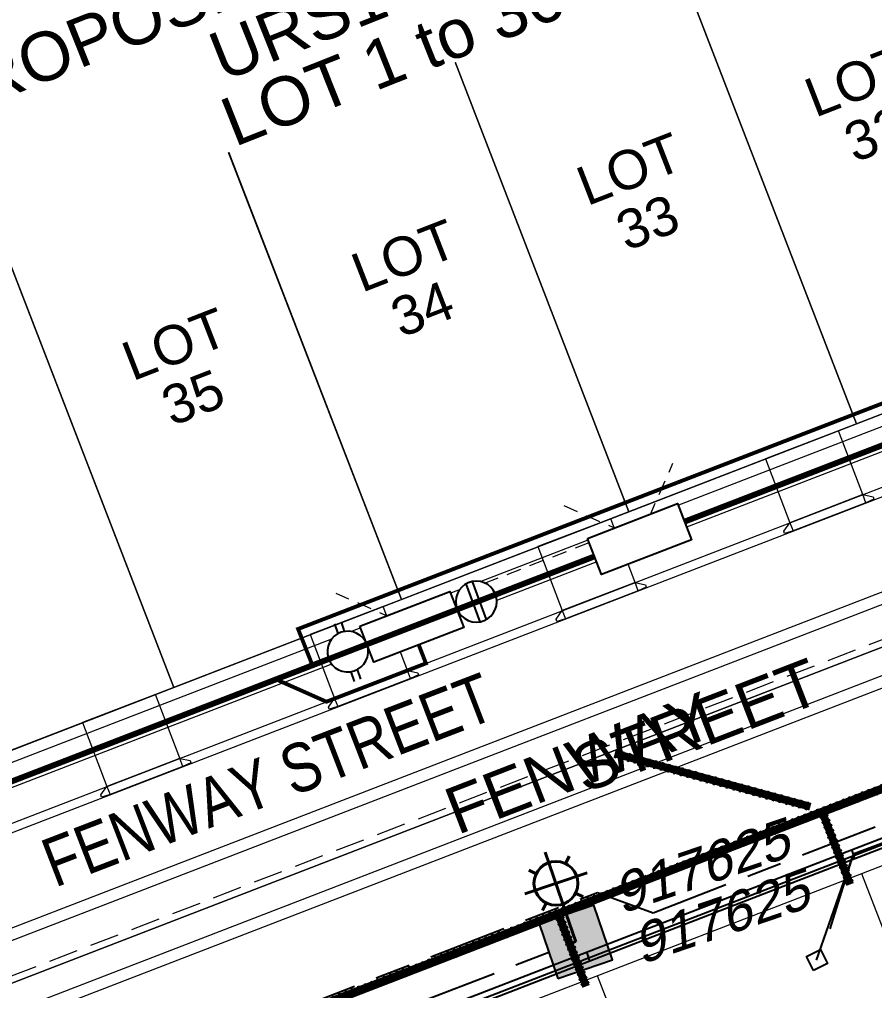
# Model space of a CAD drawing. Header units: metres. Extents: x 310412 to 311596, y 6269899 to 6270937.
# Drawn here: x 310837.28 to 310881.09, y 6270374.38 to 6270424.15 of the extents above; entities that cross this region are included whole.
import ezdxf
from ezdxf.enums import TextEntityAlignment as Align

# ---------------------------------------------------------------- set-up
doc = ezdxf.new("R2010")
doc.units = ezdxf.units.M
for name, pattern in [('A', [0]), ('Cable Exist UG', [8.2, 4, -1.2, 1.8, -1.2]), ('CENTERX2', [4, 2.5, -0.5, 0.5, -0.5]), ('Dash', [5, 3, -2]), ('DASHED', [0.75, 0.5, -0.25]), ('DOT', [0.25, 0, -0.25])]:
    doc.linetypes.add(name, pattern=pattern)
doc.layers.get('0').update_dxf_attribs({"color": 6})
for name, color, linetype in [('_User 1200x900', 7, 'Continuous'), ('_User D-LOTNO', 2, 'Continuous'), ('_User D-PIPE', 154, 'Dash'), ('_User D-PIT', 2, 'Continuous'), ('_User D-TEXT-050', 3, 'Continuous'), ('Duct_SP_EXT', 7, 'Continuous'), ('Equip_HV_NEW', 2, 'Continuous'), ('Equip_LV_NEW', 2, 'Continuous'), ('Equip_SP_SL_EXT', 7, 'Continuous'), ('Mains_LV_EXT', 7, 'Continuous'), ('Mains_LV_NEW_T84', 2, 'Continuous'), ('Notes', 7, 'Continuous'), ('Notes_LV_MISC', 7, 'Continuous'), ('Notes_SP_MISC', 7, 'Continuous'), ('Services_SP_EXT', 7, 'Continuous'), ('Services_SP_NEW_UG', 2, 'Continuous'), ('Span_SP_MISC', 7, 'Continuous'), ('SupportsUG_SP_LV_NEW', 2, 'Continuous'), ('SupportsUG_SP_LV_SL_EXT', 7, 'Continuous'), ('Trench_SP_EXT', 7, 'Continuous')]:
    doc.layers.add(name, color=color, linetype=linetype)
for name, color, linetype, lineweight, true_color in [('_User D-FOOTPATH', 7, 'Continuous', 0, 0x969696), ('_User D-LIP', 7, 'Continuous', 0, 0x969696), ('_User D-NKL', 7, 'Continuous', 0, 0x969696), ('_User Driveway', 7, 'Dash', 0, 0x969696), ('_User E-KERB', 7, 'Continuous', 0, 0x969696), ('_User E-LIP', 7, 'Continuous', 0, 0x969696), ('_User E-LOT', 7, 'Continuous', 0, 0x969696), ('_User E-PIPE', 7, 'DOT', 0, 0x969696), ('_User E-PIPE-EDGE', 7, 'DOT', 0, 0x969696), ('_User Proposed Development Boundary', 7, 'DASHED', 0, 0x969696), ('_User Stormwater', 7, 'Continuous', 0, 0x969696)]:
    doc.layers.add(name, color=color, linetype=linetype, lineweight=lineweight, true_color=true_color)
for name, color, linetype, lineweight in [('_User D-LOT-INT', 2, 'Continuous', 13), ('Cadastre Developer_SP_NEW', 2, 'Continuous', 5), ('Cadastre Land Parcels_SP_EXT', 9, 'Continuous', 5), ('Trench_SP_NEW', 7, 'Continuous', 70)]:
    doc.layers.add(name, color=color, linetype=linetype, lineweight=lineweight)
for name, color, linetype, plot in [('_User Measure 240 CL', 170, 'Continuous', False), ('_User Measure 240 RL', 174, 'Continuous', False), ('_User Measure LV VDs', 180, 'Continuous', False)]:
    doc.layers.add(name, color=color, linetype=linetype, plot=plot)
doc.styles.add('ARIAL', font='arial.ttf', dxfattribs={"height": 2})
doc.styles.add('ARIAL NARROW', font='ARIALN.TTF')
doc.styles.add('COLUMN_LABEL', font='arial.ttf')
doc.styles.add('iecARIAL', font='arial.ttf', dxfattribs={"height": 2})
doc.styles.add('iecISOCP', font='isocp.shx')
doc.styles.add('IESYMBOL1', font='isocp.shx')
doc.styles.add('POLE_LABEL', font='arial.ttf')
doc.styles.get("Standard").update_dxf_attribs({"font": 'arial.ttf'})
doc.styles.add('SWG_LABEL', font='arial.ttf')
doc.styles.add('SWITCH_LABEL', font='arial.ttf', dxfattribs={"height": 2.5})
doc.linetypes.add('Cable New UG', pattern='A,7,-0.25,["x",Standard,S=2,R=0,X=0.2,Y=-0.8],-2.1', length=9.35)
doc.linetypes.add('IE Trench HV', pattern='A,7,-0.2,["/",Standard,S=3,R=0,X=0,Y=-1.4],-2.5', length=9.7)

# ---------------------------------------------------------------- blocks, each defined once
blk = doc.blocks.new('COLUMN_EXT')
blk.add_hatch(color=256).paths.add_polyline_path([(-1.485, 1.485), (-1.485, -1.485), (1.485, -1.485), (1.485, 1.485)])
blk.add_lwpolyline([(-1.485, -1.485), (1.485, -1.485), (1.485, 1.485), (-1.485, 1.485)], close=True)
at = {"style": 'COLUMN_LABEL', "oblique": 15, "flags": 8}
blk.add_attdef('ASSET_NUM', text='', height=2, rotation=180, dxfattribs=at).set_placement((2, 2), align=Align.MIDDLE_LEFT)
at = {"flags": 9}
for tag, style, p in [('STRUCTURE_PLANT_NUMBER', 'POLE_LABEL', (1.813, 0.031)), ('STREET_CODE', 'COLUMN_LABEL', (1.813, -0.2))]:
    blk.add_attdef(tag, text='', height=0.2, dxfattribs=dict(at, style=style)).set_placement(p, align=Align.MIDDLE_LEFT)
for tag, p in [('OWNED_BY', (1.813, -0.6)), ('COLUMN_TYPE', (1.813, -0.4)), ('STATE', (1.813, -0.8)), ('USAGE', (1.813, -1)), ('LEGEND', (1.813, -1.2)), ('LOCATION', (1.813, -1.4)), ('STREETNAME', (1.813, -1.6)), ('SUBURB', (1.813, -1.8)), ('NOTES', (1.813, -2))]:
    blk.add_attdef(tag, text='', height=0.2, dxfattribs=at).set_placement(p, align=Align.MIDDLE_LEFT)
at = {"flags": 1}
blk.add_attdef('Z', (1.813, -2.351), '', height=0.2, dxfattribs=at)
blk = doc.blocks.new('SL_LANTERN_EXT')
at = {"lineweight": 40}
for p, q in [((0, 1.968), (0, 6.468)), ((-1.459, 5.676), (-1.061, 5.278)), ((1.458, 5.676), (1.06, 5.278)), ((-2.25, 4.218), (2.25, 4.218)), ((-1.459, 2.759), (-1.061, 3.157)), ((0, 0), (0, 2.721)), ((1.458, 2.759), (1.06, 3.157))]:
    blk.add_line(p, q, dxfattribs=at)
blk.add_circle((0, 4.218), 1.5, dxfattribs=at)
at = {"style": 'iecARIAL', "flags": 9}
blk.add_attdef('ASSET_NUM', (1.5, 1.5), '', height=2.5, dxfattribs=at)
for tag, p, height, flags in [('CONSTRUCTED_VOLTAGE', (0.981, -0.653), 0.2, 9), ('CONTROL_TYPE', (0.981, -0.853), 0.2, 9), ('LANTERN_PURPOSE', (0.981, -1.053), 0.2, 9), ('LANTERN_TYPE', (0.981, -1.253), 0.2, 9), ('NO_PHASES', (0.981, -1.453), 0.2, 9), ('LNUMBER', (2.181, -3.253), 2.5, 8), ('OPERATING_VOLTAGE', (0.981, -1.653), 0.2, 9), ('ORIENTATION', (0.981, -1.853), 0.2, 9), ('OWNED_BY', (0.981, -2.053), 0.2, 9), ('STATE', (0.981, -2.253), 0.2, 9), ('CEXIST', (0.981, -2.653), 0.2, 9), ('CNEW', (0.981, -2.853), 0.2, 9), ('USAGE', (0.981, -2.453), 0.2, 9), ('CNUMBER', (0.981, -3.053), 0.2, 9), ('CREMOVE', (0.981, -3.253), 0.2, 9), ('CREPLACE', (0.981, -3.453), 0.2, 9), ('LKINGHEIGHT', (0.981, -3.653), 0.2, 9), ('LBRACKET', (0.981, -3.853), 0.2, 9), ('LBRACKETVOCAB', (0.981, -4.053), 0.2, 9), ('LCATEGORY', (0.981, -4.253), 0.2, 9), ('LCHARGE1', (0.981, -4.453), 0.2, 9), ('LCHARGE1PERCENT', (0.981, -4.653), 0.2, 9), ('LCHARGE2', (0.981, -4.853), 0.2, 9), ('LCHARGE2PERCENT', (0.981, -5.053), 0.2, 9), ('LCHARGE3', (0.981, -5.253), 0.2, 9), ('LCHARGE3PERCENT', (0.981, -5.453), 0.2, 9), ('LEXIST', (0.981, -5.653), 0.2, 9), ('LLAMP', (0.981, -5.853), 0.2, 9), ('LLAMPVOCAB', (0.981, -6.053), 0.2, 9), ('LMAST', (0.981, -6.253), 0.2, 9), ('LMASTVOCAB', (0.981, -6.453), 0.2, 9), ('LNEW', (0.981, -6.653), 0.2, 9), ('LANTNUMBER', (0.981, -6.853), 0.2, 9), ('LOUTREACH', (0.981, -7.253), 0.2, 9), ('LOUTREACHVOCAB', (0.981, -7.453), 0.2, 9), ('LRATECODE', (0.981, -7.653), 0.2, 9), ('LREMOVE', (0.981, -7.853), 0.2, 9), ('LREPLACE', (0.981, -8.053), 0.2, 9), ('LTYPE', (0.981, -8.253), 0.2, 9), ('LTYPEVOCAB', (0.981, -8.453), 0.2, 9), ('LEGEND', (0.981, -8.653), 0.2, 9), ('STREETNAME', (0.981, -9.253), 0.2, 9), ('SUBURB', (0.981, -9.453), 0.2, 1), ('LOCATION', (0.981, -8.853), 0.2, 9), ('NOTES', (0.981, -9.053), 0.2, 9)]:
    blk.add_attdef(tag, p, '', height=height, dxfattribs=dict(flags=flags))
blk = doc.blocks.new('CCP_EXT')
at = {"flags": 9}
for tag, p in [('OWNED_BY', (0, -1)), ('USAGE', (0, -1.2)), ('LEGEND', (0, -1.4)), ('STATE', (0, -1.8)), ('LIFE_SUPPORT', (0, -1.6)), ('NOTES', (0, -2))]:
    blk.add_attdef(tag, text='', height=0.2, dxfattribs=at).set_placement(p, align=Align.MIDDLE_LEFT)
blk.add_wipeout([(0, 0.566), (0.566, 0), (0, -0.566), (-0.566, 0)])
blk.add_lwpolyline([(-0.566, 0), (0, 0.566), (0.566, 0), (0, -0.566), (-0.566, 0)])
at = {"flags": 1}
blk.add_attdef('Z', (0, 0), '', height=0.2, dxfattribs=at)
at = {"flags": 9}
for tag, p in [('CCP_TYPE', (0, 0)), ('OPERATING_VOLTAGE', (0, -0.6)), ('CONSTRUCTED_VOLTAGE', (0, -0.2)), ('NO_PHASES', (0, -0.4)), ('ORIENTATION', (0, -0.8))]:
    blk.add_attdef(tag, text='', height=0.2, dxfattribs=at).set_placement(p, align=Align.MIDDLE_LEFT)
blk = doc.blocks.new('PILLAR_NEW')
at = {"flags": 9}
for tag, height, p in [('ASSET_NUM', 2.5, (2, 4)), ('STREET_CODE', 0.2, (1.5, 2)), ('OWNED_BY', 0.2, (1.5, 1.8)), ('OPERATED_BY', 0.2, (1.5, 1.6)), ('MAINTAINED_BY', 0.2, (1.5, 1.4))]:
    blk.add_attdef(tag, text='', height=height, dxfattribs=at).set_placement(p, align=Align.MIDDLE_LEFT)
blk.add_wipeout([(-2.475, 0.99), (2.475, 0.99), (2.475, -0.99), (-2.475, -0.99)])
at = {"lineweight": -3}
blk.add_lwpolyline([(-2.475, 0.99), (2.475, 0.99), (2.475, -0.99), (-2.475, -0.99)], close=True, dxfattribs=at)
for tag, flags, p in [('STATE', 9, (1.5, 1.2)), ('SUPPORT_TYPE', 9, (1.5, 1)), ('USAGE', 9, (1.5, 0.8)), ('LEGEND', 9, (1.5, 0.6)), ('PARENT', 9, (1.5, 0.4)), ('SUBURB', 9, (1.5, 0.2)), ('STREETNAME', 9, (1.5, 0)), ('LOCATION', 9, (1.5, -0.2)), ('NOTES', 9, (1.5, -0.4)), ('Z', 1, (1.5, -0.6))]:
    blk.add_attdef(tag, text='', height=0.2, dxfattribs=dict(flags=flags)).set_placement(p, align=Align.MIDDLE_LEFT)
blk = doc.blocks.new('600 x 900 G.S.I.P')
at = {"flags": 128}
blk.add_lwpolyline([(0.45, 0.6), (-0.45, 0.6), (-0.45, -0.6), (0.45, -0.6)], close=True, dxfattribs=at)
for points in [[(-0.35, 0.5), (-0.35, -0.5), (0.35, -0.5), (0.35, 0.5)], [(-0.307, 0.49), (-0.307, -0.49), (0.308, -0.49), (0.308, 0.49)]]:
    blk.add_lwpolyline(points, close=True)
at = {"layer": '_User 1200x900', "color": 251}
for p, q in [((-0.307, 0.45), (0.308, 0.45)), ((-0.307, 0.4), (0.308, 0.4)), ((-0.307, 0.35), (0.308, 0.35)), ((-0.307, 0.3), (0.308, 0.3)), ((-0.307, 0.25), (0.308, 0.25)), ((-0.307, 0.2), (0.308, 0.2)), ((-0.307, 0.15), (0.308, 0.15)), ((-0.307, 0.1), (0.308, 0.1)), ((-0.307, 0.05), (0.308, 0.05)), ((-0.307, 0), (0.308, 0)), ((-0.2, -0.49), (-0.2, 0.49)), ((0, -0.49), (0, 0.49)), ((0.2, -0.49), (0.2, 0.49)), ((-0.307, -0.05), (0.308, -0.05)), ((-0.307, -0.1), (0.308, -0.1)), ((-0.307, -0.15), (0.308, -0.15)), ((-0.307, -0.2), (0.308, -0.2)), ((-0.307, -0.25), (0.308, -0.25)), ((-0.307, -0.3), (0.308, -0.3)), ((-0.307, -0.35), (0.308, -0.35)), ((-0.307, -0.4), (0.308, -0.4)), ((-0.307, -0.45), (0.308, -0.45))]:
    blk.add_line(p, q, dxfattribs=at)
blk = doc.blocks.new('A$C76594AEE')
at = {"layer": '_User D-PIPE', "const_width": 0.45, "flags": 128}
for points in [[(310846.344, 6270421.19), (310856.89, 6270425.247)], [(310834.677, 6270416.702), (310845.224, 6270420.759)]]:
    blk.add_lwpolyline(points, dxfattribs=at)
at = {"layer": '_User E-PIPE', "const_width": 0.4, "flags": 128}
for points in [[(310818.765, 6270360.53), (310939.035, 6270406.963)], [(310867.776, 6270386.531), (310877.799, 6270383.802)]]:
    blk.add_lwpolyline(points, dxfattribs=at)
at = {"layer": '_User E-PIPE', "ltscale": 0.7, "const_width": 0.4, "flags": 128}
for points in [[(310878.473, 6270383.361), (310879.835, 6270379.819)], [(310864.947, 6270378.136), (310866.309, 6270374.594)]]:
    blk.add_lwpolyline(points, dxfattribs=at)
at = {"layer": '_User E-PIPE-EDGE', "flags": 128}
for points in [[(310818.693, 6270360.717), (310938.963, 6270407.149)], [(310818.837, 6270360.344), (310939.107, 6270406.776)], [(310867.723, 6270386.338), (310877.747, 6270383.609)], [(310867.828, 6270386.724), (310877.852, 6270383.995)]]:
    blk.add_lwpolyline(points, dxfattribs=at)
at = {"layer": '_User E-PIPE-EDGE', "ltscale": 0.7, "flags": 128}
for points in [[(310878.286, 6270383.289), (310879.648, 6270379.747)], [(310878.66, 6270383.432), (310880.022, 6270379.89)], [(310864.76, 6270378.064), (310866.122, 6270374.522)], [(310865.134, 6270378.208), (310866.496, 6270374.666)]]:
    blk.add_lwpolyline(points, dxfattribs=at)
at = {"layer": '_User D-PIT', "rotation": 111.1433333252743}
blk.add_blockref('600 x 900 G.S.I.P', (310845.784, 6270420.975), dxfattribs=at)
blk = doc.blocks.new('*U44')
for tag, flags, p in [('OPERATED_BY', 9, (1.5, -2)), ('MAINTAINED_BY', 9, (1.5, -2.2)), ('TYPE', 9, (1.5, -2.6)), ('Z', 1, (1.5, -2.8)), ('NUMBER_OF_PHASES', 9, (1.5, -2.4))]:
    blk.add_attdef(tag, text='', height=0.2, dxfattribs=dict(flags=flags)).set_placement(p, align=Align.MIDDLE_LEFT)
blk.add_wipeout([(-1.063, 1.05), (-1.186, 0.908), (-1.291, 0.752), (-1.375, 0.585), (-1.437, 0.408), (-1.477, 0.224), (-1.494, 0.037), (-1.486, -0.15), (-1.456, -0.335), (-1.402, -0.515), (-1.327, -0.687), (-1.23, -0.848), (-1.114, -0.995), (-0.981, -1.127), (-0.832, -1.241), (-0.67, -1.335), (-0.497, -1.409), (-0.317, -1.46), (-0.131, -1.488), (0.057, -1.493), (0.243, -1.474), (0.426, -1.432), (0.602, -1.367), (0.769, -1.281), (0.923, -1.175), (1.063, -1.05), (1.186, -0.908), (1.291, -0.752), (1.375, -0.585), (1.437, -0.408), (1.477, -0.224), (1.494, -0.037), (1.486, 0.15), (1.456, 0.335), (1.402, 0.515), (1.327, 0.687), (1.23, 0.848), (1.114, 0.995), (0.981, 1.127), (0.832, 1.241), (0.67, 1.335), (0.497, 1.409), (0.317, 1.46), (0.131, 1.488), (-0.057, 1.493), (-0.243, 1.474), (-0.426, 1.432), (-0.602, 1.367), (-0.769, 1.281), (-0.923, 1.175)])
for p, q in [((-0.24, -1.481), (-0.26, 1.477)), ((0.26, -1.477), (0.24, 1.481))]:
    blk.add_line(p, q)
blk.add_circle((0, 0), 1.5)
at = {"flags": 9}
for tag, p in [('ACTUAL_STATUS', (1.5, 0)), ('OPERATING_VOLTAGE', (1.5, -0.6)), ('ORIENTATION', (1.5, -0.8)), ('CONSTRUCTED_VOLTAGE', (1.5, -0.2)), ('NO_PHASES', (1.5, -0.4)), ('STATE', (1.5, -1)), ('SWITCH_TYPE', (1.5, -1.2)), ('USAGE', (1.5, -1.4)), ('OWNED_BY', (1.5, -1.8)), ('NOTES', (1.5, -1.6))]:
    blk.add_attdef(tag, text='', height=0.2, dxfattribs=at).set_placement(p, align=Align.MIDDLE_LEFT)
blk = doc.blocks.new('SWG_SIE_TRF_NOES_NEW')
for p, q in [((7.008, 0.801), (2.793, 1.949)), ((14.679, 0), (20.536, -0.004))]:
    blk.add_line(p, q)
at = {"linetype": 'DASHED'}
blk.add_lwpolyline([(4.901, 1.375), (4.901, 4.638), (12.609, 4.638)], dxfattribs=at)
for points in [[(2.998, -0.79, 1), (3.002, 0.81, 1)], [(6.998, -0.798, 1), (7.002, 0.801, 1)]]:
    blk.add_lwpolyline(points, format="xyb", close=True)
for points in [[(19.536, -0.753), (20.536, -0.004), (19.536, 0.747)], [(2.2, 0.011), (1.2, 0.011)], [(7.8, 0), (9.453, 0)]]:
    blk.add_lwpolyline(points)
at = {"flags": 1}
blk.add_attdef('Z', (0, 0), '', height=0.2, dxfattribs=at)
at = {"style": 'SWITCH_LABEL', "flags": 9}
blk.add_attdef('STREET_CODE', text='', height=0.2, dxfattribs=at).set_placement((0, -0.2), align=Align.MIDDLE_LEFT)
at = {"flags": 9}
for tag, p in [('ORIENTATION', (0, -0.4)), ('SUBURB', (0, -1)), ('USAGE', (0, -0.8)), ('PARENT', (0, -0.6)), ('STREETNAME', (0, -1.2)), ('LOCATION', (0, -1.4)), ('NOTES', (0, -1.6))]:
    blk.add_attdef(tag, text='', height=0.2, dxfattribs=at).set_placement(p, align=Align.MIDDLE_LEFT)
blk = doc.blocks.new('SWG_FUSE_NEW')
for points in [[(1.151, 0.718), (4.044, -0.706)], [(1.16, -0.715), (4.044, 0.727)]]:
    blk.add_lwpolyline(points)
for centre in [(0.8, -0.001), (4.4, 0.01)]:
    blk.add_circle(centre, 0.8)
blk = doc.blocks.new('SWG_SIE_TRF_NEW')
at = {"linetype": 'CENTERX2'}
blk.add_blockref('SWG_SIE_TRF_NOES_NEW', (0, 0), dxfattribs=at)
at = {"linetype": 'CENTERX2', "rotation": 180}
blk.add_blockref('SWG_FUSE_NEW', (14.679, 0), dxfattribs=at)
at = {"style": 'IESYMBOL1'}
blk.add_text('TRF', height=2.5, rotation=89.9826, dxfattribs=at).set_placement((22.515, -0.055), align=Align.MIDDLE_CENTER)
blk = doc.blocks.new('FAULT_INDIC_SE')
blk.add_circle((0, 0), 2.4)
at = {"insert": (-1.152, 1.002), "char_height": 2, "width": 2.70423, "attachment_point": 1, "style": 'iecISOCP'}
blk.add_mtext('FR', dxfattribs=at)
blk = doc.blocks.new('SWG_SIE_SU_NEW')
blk.add_line((5.808, 0.79), (1.594, 1.938))
at = {"linetype": 'A', "lineweight": 0}
for p, q in [((8.18, -0.584), (8.181, 0.562)), ((8.381, 0.659), (8.379, -0.682)), ((8.579, -0.712), (8.581, 0.688)), ((8.781, 0.659), (8.779, -0.683)), ((8.98, -0.588), (8.981, 0.564)), ((7.981, 0.347), (7.98, -0.368)), ((9.181, 0.351), (9.18, -0.376))]:
    blk.add_line(p, q, dxfattribs=at)
at = {"linetype": 'DASHED'}
blk.add_lwpolyline([(3.701, 1.364), (3.701, 4.733), (7.222, 4.733)], dxfattribs=at)
for points in [[(1.798, -0.802, 1), (1.802, 0.798, 1)], [(5.798, -0.81, 1), (5.802, 0.79, 1)]]:
    blk.add_lwpolyline(points, format="xyb", close=True)
for points in [[(1, 0), (0, 0)], [(6.6, -0.012), (10.1, -0.012)]]:
    blk.add_lwpolyline(points)
at = {"linetype": 'A', "lineweight": 0}
blk.add_circle((8.582, -0.012), 0.7, dxfattribs=at)
at = {"style": 'SWG_LABEL', "flags": 8}
blk.add_attdef('ASSET_NUM', text='', height=2.5, rotation=179.9544, dxfattribs=at).set_placement((-2.4, 0.012), align=Align.MIDDLE_LEFT)
at = {"flags": 1}
blk.add_attdef('Z', (0, 0), '', height=0.2, dxfattribs=at)
at = {"style": 'SWITCH_LABEL', "flags": 9}
blk.add_attdef('STREET_CODE', text='', height=0.2, dxfattribs=at).set_placement((0, 0), align=Align.MIDDLE_LEFT)
at = {"flags": 9}
for tag, p in [('ORIENTATION', (0, -0.2)), ('USAGE', (0, -0.6)), ('PARENT', (0, -0.4)), ('SUBURB', (0, -0.8)), ('STREETNAME', (0, -1)), ('LOCATION', (0, -1.2)), ('NOTES', (0, -1.4))]:
    blk.add_attdef(tag, text='', height=0.2, dxfattribs=at).set_placement(p, align=Align.MIDDLE_LEFT)
blk = doc.blocks.new('SWG_SIE_TRS_ES_1_NEW')
for p, q in [((-6.103, 4.327), (-1.804, 5.547)), ((-6.103, 0.747), (-1.804, 1.966)), ((5.301, -2.29), (7.701, -2.285)), ((5.603, -2.89), (7.403, -2.886)), ((5.904, -3.489), (7.104, -3.486)), ((6.205, -4.088), (6.805, -4.087))]:
    blk.add_line(p, q)
for points in [[(-5.789, 2.759, -1), (-5.793, 4.359, -1)], [(-1.789, 2.767, -1), (-1.793, 4.367, -1)], [(-5.789, -0.821, -1), (-5.793, 0.779, -1)], [(-1.789, -0.813, -1), (-1.793, 0.787, -1)]]:
    blk.add_lwpolyline(points, format="xyb", close=True)
for points in [[(-6.591, 3.558), (-7.891, 3.558)], [(6.501, 3.569), (-0.991, 3.569)], [(6.501, 3.569), (6.501, -2.288)], [(-6.591, -0.023), (-7.891, -0.023)], [(6.501, -0.012), (-0.991, -0.012)]]:
    blk.add_lwpolyline(points)
at = {"flags": 1}
blk.add_attdef('Z', (0, 0), '', height=0.2, dxfattribs=at)
at = {"style": 'SWITCH_LABEL', "flags": 9}
blk.add_attdef('STREET_CODE', text='', height=0.2, dxfattribs=at).set_placement((0, -0.2), align=Align.MIDDLE_LEFT)
at = {"flags": 9}
for tag, p in [('ORIENTATION', (0, -0.4)), ('SUBURB', (0, -1)), ('USAGE', (0, -0.8)), ('PARENT', (0, -0.6)), ('STREETNAME', (0, -1.2)), ('LOCATION', (0, -1.4)), ('OPERATED_BY', (0.005, -2.026)), ('NOTES', (0, -1.6)), ('OWNED_BY', (0.012, -1.804)), ('MAINTAINED_BY', (0.004, -2.233))]:
    blk.add_attdef(tag, text='', height=0.2, dxfattribs=at).set_placement(p, align=Align.MIDDLE_LEFT)
at = {"style": 'SWG_LABEL', "flags": 8}
blk.add_attdef('ASSET_NUM', text='', height=2.5, dxfattribs=at).set_placement((-1.812, -2.264), align=Align.MIDDLE_CENTER)
blk = doc.blocks.new('SWG_SIE_ES_NEW')
for p, q in [((-5.793, 0.779), (-1.793, 1.926)), ((0.012, -1.212), (2.412, -1.207)), ((0.313, -1.811), (2.113, -1.807)), ((0.614, -2.41), (1.814, -2.408)), ((0.915, -3.01), (1.515, -3.008))]:
    blk.add_line(p, q)
for points in [[(-5.789, -0.821, -1), (-5.793, 0.779, -1)], [(-1.789, -0.813, -1), (-1.793, 0.787, -1)]]:
    blk.add_lwpolyline(points, format="xyb", close=True)
for points in [[(-6.591, -0.023), (-7.891, -0.023)], [(-0.991, -0.012), (1.212, -0.012), (1.212, -1.209)]]:
    blk.add_lwpolyline(points)
at = {"flags": 1}
blk.add_attdef('Z', (0, 0), '', height=0.2, dxfattribs=at)
at = {"style": 'SWITCH_LABEL', "flags": 9}
blk.add_attdef('STREET_CODE', text='', height=0.2, dxfattribs=at).set_placement((0, -0.2), align=Align.MIDDLE_LEFT)
at = {"flags": 9}
for tag, p in [('ORIENTATION', (0, -0.4)), ('SUBURB', (0, -1)), ('USAGE', (0, -0.8)), ('PARENT', (0, -0.6)), ('STREETNAME', (0, -1.2)), ('LOCATION', (0, -1.4)), ('NOTES', (0, -1.6))]:
    blk.add_attdef(tag, text='', height=0.2, dxfattribs=at).set_placement(p, align=Align.MIDDLE_LEFT)
at = {"style": 'ARIAL', "flags": 8}
blk.add_attdef('ASSET_NUM', text='', height=2, dxfattribs=at).set_placement((14.296, -5.086), align=Align.MIDDLE_RIGHT)
blk = doc.blocks.new('*U33')
for p, q in [((-1.6, 0), (-1.6, 54.053)), ((-1.6, 54.053), (-0.8, 54.053)), ((0, 54.053), (-0.8, 54.053)), ((0, 0), (0, 54.053)), ((-1.6, 0), (-0.8, 0)), ((0, 0), (-0.8, 0))]:
    blk.add_line(p, q)
at = {"style": 'ARIAL'}
blk.add_attdef('SWG_TYPE', text='', height=1.8, rotation=90, dxfattribs=at).set_placement((-0.8, 54.798), align=Align.MIDDLE_LEFT)
blk.add_attdef('SUB_TYPE', text='', height=1.8, rotation=90, dxfattribs=at).set_placement((-0.8, -0.757), align=Align.MIDDLE_RIGHT)
blk = doc.blocks.new('A$C3078687B')
at = {"layer": 'Equip_HV_NEW', "linetype": 'CENTERX2', "rotation": 201.119498645565}
blk.add_blockref('*U33', (-7.698, 26.572), dxfattribs=at).add_auto_attribs({'SUB_TYPE': 'PS', 'SWG_TYPE': '8DJH'})
at = {"layer": 'Equip_HV_NEW', "linetype": 'CENTERX2'}
ref = blk.add_blockref('SWG_SIE_SU_NEW', (-4.56, 18.449), dxfattribs=dict(at, rotation=201.119498645565))
ref.add_attrib('ASSET_NUM', 'E5471', dxfattribs={"layer": '0', "height": 2.5, "rotation": 201.1195, "style": 'SWG_LABEL'}).set_placement((7.202, 23.256), align=Align.MIDDLE_LEFT)
at = {"layer": 'Equip_HV_NEW', "linetype": 'CENTERX2', "rotation": 291.1194986455651}
blk.add_blockref('FAULT_INDIC_SE', (-11.3, 19.803), dxfattribs=at)
at = {"layer": 'Equip_HV_NEW', "linetype": 'CENTERX2'}
ref = blk.add_blockref('SWG_SIE_ES_NEW', (-9.452, 7.362), dxfattribs=dict(at, rotation=291.1194986455651))
ref.add_attrib('ASSET_NUM', 'E5474', dxfattribs={"layer": '0', "height": 2, "rotation": 111.0011, "style": 'ARIAL'}).set_placement((-16.349, 11.801), align=Align.MIDDLE_RIGHT)
ref = blk.add_blockref('SWG_SIE_TRF_NEW', (3.156, 1.804), dxfattribs=dict(at, rotation=201.119498645565))
ref.add_attrib('ASSET_NUM', 'E5472', dxfattribs={"layer": '0', "height": 2.5, "rotation": 201.1195, "style": 'SWG_LABEL'}).set_placement((15.251, 6.351), align=Align.MIDDLE_LEFT)
ref = blk.add_blockref('SWG_SIE_TRS_ES_1_NEW', (-6.686, -11.338), dxfattribs=dict(at, rotation=291.1194986455651))
ref.add_attrib('ASSET_NUM', 'E5475', dxfattribs={"layer": '0', "height": 2, "rotation": 111.0011, "style": 'SWG_LABEL'}).set_placement((-9.451, -10.463), align=Align.MIDDLE_CENTER)
ref = blk.add_blockref('SWG_SIE_SU_NEW', (8.085, -14.724), dxfattribs=dict(at, rotation=201.119498645565))
ref.add_attrib('ASSET_NUM', 'E5473', dxfattribs={"layer": '0', "height": 2.5, "rotation": 200.5934, "style": 'SWG_LABEL'}).set_placement((19.904, -10.172), align=Align.MIDDLE_LEFT)
ref = blk.add_blockref('SWG_SIE_ES_NEW', (3.192, -25.811), dxfattribs=dict(at, rotation=291.1194986455651))
ref.add_attrib('ASSET_NUM', 'E5476', dxfattribs={"layer": '0', "height": 2, "rotation": 111.0011, "style": 'ARIAL'}).set_placement((-3.493, -21.918), align=Align.MIDDLE_RIGHT)
blk = doc.blocks.new('*U43')
for tag, p, flags in [('Z', (0, 0), 1), ('ORIENTATION', (0, 0), 9), ('USAGE', (0, -0.2), 9), ('NOTES', (0, -0.4), 9)]:
    blk.add_attdef(tag, p, '', height=0.2, dxfattribs=dict(flags=flags))
blk.add_wipeout([(-0.61, 2.171), (-0.501, 2.323), (-0.411, 2.488), (-0.342, 2.662), (-0.296, 2.844), (-0.273, 3.03), (-0.273, 3.218), (-0.297, 3.404), (-0.344, 3.585), (-0.414, 3.76), (-0.505, 3.924), (-0.615, 4.075), (-0.744, 4.212), (-0.889, 4.331), (-1.048, 4.431), (-1.217, 4.511), (-1.396, 4.568), (-1.58, 4.603), (-1.768, 4.614), (-1.955, 4.602), (-2.139, 4.566), (-2.317, 4.508), (-2.487, 4.428), (-2.645, 4.327), (-2.789, 4.207), (-2.917, 4.07), (-3.027, 3.918), (-3.117, 3.753), (-3.186, 3.578), (-3.232, 3.396), (-3.255, 3.21), (-3.255, 3.023), (-3.231, 2.837), (-3.184, 2.655), (-3.114, 2.481), (-3.023, 2.317), (-2.913, 2.165), (-2.784, 2.029), (-2.639, 1.909), (-2.48, 1.809), (-2.31, 1.73), (-2.132, 1.672), (-1.947, 1.638), (-1.76, 1.626), (-1.573, 1.638), (-1.389, 1.674), (-1.21, 1.733), (-1.041, 1.813), (-0.883, 1.914), (-0.738, 2.034)])
for p, q in [((-1.991, 4.597), (-1.979, 5.344)), ((-1.493, 4.589), (-1.481, 5.336)), ((-2.035, 1.651), (-2.047, 0.904)), ((-1.537, 1.644), (-1.549, 0.897))]:
    blk.add_line(p, q)
blk.add_lwpolyline([(-3.258, 3.143, 1), (-0.27, 3.098, 1)], format="xyb", close=True)
blk = doc.blocks.new('A$C7FC2678C')
at = {"layer": '_User Driveway', "linetype": 'Continuous'}
for p, q in [((310879.233, 6270403.066), (310875.498, 6270401.637)), ((310880.481, 6270399.794), (310879.233, 6270403.066)), ((310875.498, 6270401.637), (310876.748, 6270398.358)), ((310880.481, 6270399.794), (310876.747, 6270398.358)), ((310876.748, 6270398.358), (310880.481, 6270399.794)), ((310867.573, 6270398.562), (310863.837, 6270397.133)), ((310868.821, 6270395.29), (310867.573, 6270398.562)), ((310863.837, 6270397.133), (310865.087, 6270393.854)), ((310868.82, 6270395.29), (310865.087, 6270393.854)), ((310865.087, 6270393.854), (310868.821, 6270395.29)), ((310855.913, 6270394.059), (310852.177, 6270392.629)), ((310857.16, 6270390.786), (310855.913, 6270394.059)), ((310852.177, 6270392.629), (310853.427, 6270389.35)), ((310857.16, 6270390.786), (310853.427, 6270389.35)), ((310853.427, 6270389.35), (310857.16, 6270390.786)), ((310844.252, 6270389.555), (310840.516, 6270388.125)), ((310845.5, 6270386.283), (310844.252, 6270389.555)), ((310840.516, 6270388.125), (310841.767, 6270384.846)), ((310845.5, 6270386.282), (310841.766, 6270384.846)), ((310841.767, 6270384.846), (310845.5, 6270386.283))]:
    blk.add_line(p, q, dxfattribs=at)
for points in [[(310880.642, 6270399.374), (310880.481, 6270399.794), (310881.008, 6270399.676), (310881.052, 6270399.564), (310880.642, 6270399.374), (310876.909, 6270397.938), (310876.478, 6270397.804), (310876.435, 6270397.916), (310876.747, 6270398.358), (310876.909, 6270397.938)], [(310868.982, 6270394.87), (310868.82, 6270395.29), (310869.348, 6270395.172), (310869.391, 6270395.06), (310868.982, 6270394.87), (310865.249, 6270393.434), (310864.818, 6270393.3), (310864.775, 6270393.412), (310865.087, 6270393.854), (310865.249, 6270393.434)], [(310857.322, 6270390.366), (310857.16, 6270390.786), (310857.688, 6270390.668), (310857.731, 6270390.556), (310857.322, 6270390.366), (310853.588, 6270388.93), (310853.158, 6270388.796), (310853.114, 6270388.908), (310853.427, 6270389.35), (310853.588, 6270388.93)], [(310845.661, 6270385.862), (310845.5, 6270386.282), (310846.027, 6270386.164), (310846.07, 6270386.052), (310845.661, 6270385.862), (310841.928, 6270384.426), (310841.497, 6270384.293), (310841.454, 6270384.405), (310841.766, 6270384.846), (310841.928, 6270384.426)]]:
    blk.add_lwpolyline(points, dxfattribs=at)
blk = doc.blocks.new('A$C64462609')
at = {"layer": '_User D-FOOTPATH'}
blk.add_lwpolyline([(310935.708, 6270424.234), (310790.227, 6270368.04), (310784.6, 6270370.532), (310765.793, 6270419.222), (310768.286, 6270424.844), (310913.841, 6270480.847), (310919.47, 6270478.351), (310938.2, 6270429.861)], close=True, dxfattribs=at)
blk.add_lwpolyline([(310938.039, 6270425.792), (310937, 6270423.446), (310790.195, 6270366.742), (310783.659, 6270369.636), (310764.494, 6270419.253), (310766.362, 6270423.465)], dxfattribs=at)
at = {"layer": '_User D-LIP'}
blk.add_lwpolyline([(310791.666, 6270365.005), (310936.738, 6270421.04, 0.414214), (310941.289, 6270431.321), (310921.91, 6270481.498, 0.413842), (310911.639, 6270486.054), (310908.419, 6270484.815), (310909.245, 6270482.668), (310770.538, 6270429.3), (310769.712, 6270431.446), (310766.492, 6270430.207, 0.414597), (310761.931, 6270419.923), (310781.385, 6270369.556, 0.414213)], format="xyb", close=True, dxfattribs=at)
blk.add_lwpolyline([(310794.134, 6270358.615, -0.414214), (310795.451, 6270361.589), (310936.791, 6270416.183, -0.414214), (310939.766, 6270414.866, -0.414214)], format="xyb", dxfattribs=at)
at = {"layer": '_User D-LOT-INT', "color": 6, "lineweight": 0}
blk.add_lwpolyline([(310935.26, 6270424.704), (310790.242, 6270368.69), (310785.07, 6270370.98), (310766.442, 6270419.206), (310768.734, 6270424.373), (310913.825, 6270480.198), (310919, 6270477.903), (310937.55, 6270429.876)], close=True, dxfattribs=at)
at = {"layer": '_User D-LOT-INT', "color": 6, "lineweight": 0, "flags": 128}
for points in [[(310858.704, 6270458.99), (310880.167, 6270403.424)], [(310847.038, 6270454.501), (310868.507, 6270398.92)], [(310835.372, 6270450.013), (310856.847, 6270394.416)], [(310823.706, 6270445.524), (310845.186, 6270389.912)], [(310904.455, 6270444.62), (310799.458, 6270404.222)]]:
    blk.add_lwpolyline(points, dxfattribs=at)
at = {"layer": '_User D-NKL'}
blk.add_lwpolyline([(310791.503, 6270365.425), (310936.576, 6270421.46, 0.414214), (310940.869, 6270431.158), (310921.49, 6270481.336, 0.413842), (310911.801, 6270485.634), (310909.001, 6270484.556), (310909.827, 6270482.41), (310770.279, 6270428.718), (310769.453, 6270430.865), (310766.653, 6270429.787, 0.414597), (310762.35, 6270420.085), (310781.805, 6270369.718, 0.414213)], format="xyb", close=True, dxfattribs=at)
blk.add_lwpolyline([(310794.693, 6270358.831, -0.414214), (310795.667, 6270361.029), (310937.007, 6270415.623, -0.414214), (310939.206, 6270414.65, -0.414214)], format="xyb", dxfattribs=at)
at = {"layer": '_User E-KERB'}
for points in [[(310794.693, 6270358.831, 0.414214), (310796.892, 6270357.858), (310938.233, 6270412.452, 0.414214), (310939.206, 6270414.65)], [(310805.479, 6270308.427), (310792.47, 6270342.107, -0.414213), (310796.764, 6270351.805), (310941.836, 6270407.841, -0.414214), (310951.535, 6270403.547)]]:
    blk.add_lwpolyline(points, format="xyb", dxfattribs=at)
at = {"layer": '_User E-LIP'}
blk.add_lwpolyline([(310794.134, 6270358.615, 0.414214), (310797.108, 6270357.298), (310938.449, 6270411.892, 0.414214), (310939.766, 6270414.866)], format="xyb", dxfattribs=at)
at = {"layer": '_User E-LOT', "lineweight": 0}
for p, q in [((310943.043, 6270404.555), (310798.025, 6270348.54)), ((310894.877, 6270342.957), (310880.427, 6270380.369)), ((310881.351, 6270337.733), (310866.901, 6270375.144))]:
    blk.add_line(p, q, dxfattribs=at)
at = {"layer": '_User Proposed Development Boundary', "color": 11, "linetype": 'DASHED', "lineweight": 15, "ltscale": 3, "true_color": 0xf27172, "flags": 128}
blk.add_lwpolyline([(310671.883, 6270406.182), (310911.145, 6270498.239), (310942.883, 6270416.071), (310703.742, 6270323.701), (310671.883, 6270406.182)], dxfattribs=at)
at = {"layer": 'Cadastre Developer_SP_NEW', "color": 2, "flags": 128}
for points in [[(310846.124, 6270422.177), (310857.79, 6270426.666), (310847.038, 6270454.501), (310835.372, 6270450.013)], [(310835.372, 6270450.013), (310823.706, 6270445.524), (310834.457, 6270417.688), (310846.124, 6270422.177)], [(310881.122, 6270435.643), (310869.456, 6270431.154), (310880.167, 6270403.424), (310891.828, 6270407.928)], [(310869.456, 6270431.154), (310857.79, 6270426.666), (310868.507, 6270398.92), (310880.167, 6270403.424)], [(310857.79, 6270426.666), (310846.124, 6270422.177), (310856.847, 6270394.416), (310868.507, 6270398.92)], [(310846.124, 6270422.177), (310834.457, 6270417.688), (310845.186, 6270389.912), (310856.847, 6270394.416)], [(310833.526, 6270385.408), (310845.186, 6270389.912), (310834.457, 6270417.688), (310822.791, 6270413.2)]]:
    blk.add_lwpolyline(points, close=True, dxfattribs=at)
at = {"color": 152, "true_color": 0x2776bb}
blk.add_blockref('A$C7FC2678C', (0, 0), dxfattribs=at)
at = {"layer": '_User D-LOTNO', "color": 0, "style": 'ARIAL'}
for s, p in [('LOT', (310878.038, 6270419.098)), ('32', (310880.053, 6270416.791)), ('LOT', (310866.357, 6270414.568)), ('33', (310868.372, 6270412.261)), ('LOT', (310854.817, 6270410.129)), ('34', (310856.831, 6270407.822)), ('LOT', (310843.071, 6270405.592)), ('35', (310845.086, 6270403.285))]:
    blk.add_text(s, height=2, rotation=21.2409, dxfattribs=at).set_placement(p)
at = {"layer": '_User D-TEXT-050', "insert": (310838.205, 6270381.979), "char_height": 2.5, "attachment_point": 1, "rotation": 21.0446, "style": 'ARIAL NARROW'}
blk.add_mtext('FENWAY STREET', dxfattribs=at)

msp = doc.modelspace()

# ---------------------------------------------------------------- block references
at = {"layer": 'Notes'}
msp.add_blockref('A$C64462609', (0, 0), dxfattribs=at)

# ---------------------------------------------------------------- next in the draw order: linework, layer by layer
at = {"layer": '_User Measure LV VDs', "flags": 128}
for points in [[(310904.029, 6270411.032), (310857.385, 6270393.016)], [(310857.385, 6270393.016), (310822.406, 6270379.505)]]:
    msp.add_lwpolyline(points, dxfattribs=at)
at = {"layer": 'Cadastre Land Parcels_SP_EXT', "linetype": 'Continuous'}
for points in [[(310703.872, 6270323.381), (310942.799, 6270415.673), (310910.986, 6270498.06), (310671.978, 6270405.97), (310703.872, 6270323.381)], [(310970.766, 6270343.221), (310942.799, 6270415.673), (310703.872, 6270323.381), (310732.657, 6270248.951), (310733.049, 6270247.97), (310827.714, 6270284.55), (310826.608, 6270287.558), (310970.766, 6270343.221)]]:
    msp.add_lwpolyline(points, close=True, dxfattribs=at)
at = {"layer": 'Duct_SP_EXT'}
for p, q in [((310879.899, 6270381.594), (310893.744, 6270386.898)), ((310880.07, 6270381.146), (310893.916, 6270386.45)), ((310879.898, 6270381.594), (310879.984, 6270381.37)), ((310879.899, 6270381.594), (310879.984, 6270381.37)), ((310880.071, 6270381.146), (310879.984, 6270381.37)), ((310880.07, 6270381.146), (310879.984, 6270381.37)), ((310854.253, 6270371.688), (310866.332, 6270376.354)), ((310866.332, 6270376.354), (310866.419, 6270376.13)), ((310866.332, 6270376.354), (310866.419, 6270376.13)), ((310854.426, 6270371.24), (310866.505, 6270375.906)), ((310866.505, 6270375.906), (310866.419, 6270376.13)), ((310866.505, 6270375.906), (310866.419, 6270376.13))]:
    msp.add_line(p, q, dxfattribs=at)
at = {"layer": 'Mains_LV_NEW_T84', "color": 170, "linetype": 'Cable New UG', "ltscale": 0.75, "const_width": 0.2, "flags": 128}
for points in [[(310893.56, 6270386.527), (310885.985, 6270406.207), (310851.559, 6270392.91), (310852.293, 6270391.049), (310885.433, 6270403.85)], [(310822.408, 6270379.506), (310850.43, 6270390.329), (310853.011, 6270389.183), (310858.106, 6270391.149), (310857.385, 6270393.016)]]:
    msp.add_lwpolyline(points, dxfattribs=at)
at = {"layer": 'Notes_LV_MISC', "linetype": 'Cable Exist UG'}
msp.add_lwpolyline([(310842.569, 6270367.91), (310865.784, 6270376.88)], dxfattribs=at)
at = {"layer": 'Services_SP_NEW_UG', "color": 170, "linetype": 'Dash', "lineweight": 15, "ltscale": 0.25}
for points in [[(310865.168, 6270399.234), (310869.049, 6270397.521), (310870.762, 6270401.403)], [(310868.778, 6270398.221), (310856.44, 6270393.436), (310853.507, 6270394.73)]]:
    msp.add_lwpolyline(points, dxfattribs=at)
at = {"layer": 'Trench_SP_EXT', "linetype": 'Cable Exist UG'}
msp.add_lwpolyline([(310879.984, 6270381.37), (310878.686, 6270377.19)], dxfattribs=at)

# ---------------------------------------------------------------- next in the draw order: block references
at = {"layer": 'Equip_SP_SL_EXT', "xscale": 0.75, "yscale": 0.75, "zscale": 0.75, "rotation": 18.80301994865244}
msp.add_blockref('SL_LANTERN_EXT', (310865.785, 6270376.881), dxfattribs=at)
at = {"layer": 'Span_SP_MISC', "rotation": 179.8425063247099}
msp.add_blockref('A$C3078687B', (310897.611, 6270442.12), dxfattribs=at)
at = {"layer": 'SupportsUG_SP_LV_SL_EXT'}
ref = msp.add_blockref('COLUMN_EXT', (310865.785, 6270376.881), dxfattribs=dict(at, rotation=18.80301993140101))
ref.add_attrib('ASSET_NUM', '917625', dxfattribs={"layer": '0', "height": 2, "rotation": 198.803, "style": 'COLUMN_LABEL', "oblique": 15, "text_generation_flag": 6}).set_placement((310876.585, 6270382.243), align=Align.MIDDLE_RIGHT)

# ---------------------------------------------------------------- next in the draw order: texts
at = {"layer": 'Notes_LV_MISC', "color": 7}
msp.add_text('FENWAY', height=2.4, rotation=21.1266, dxfattribs=at).set_placement((310859.713, 6270382.342))

# ---------------------------------------------------------------- next in the draw order: block references
at = {"layer": 'Services_SP_EXT', "rotation": 71.56505110325327}
msp.add_blockref('CCP_EXT', (310878.145, 6270375.948), dxfattribs=at)

# ---------------------------------------------------------------- next in the draw order: linework, layer by layer
at = {"layer": '_User Measure LV VDs', "color": 152, "true_color": 0x2776bb, "flags": 128}
msp.add_lwpolyline([(310842.948, 6270366.996), (310893.56, 6270386.527)], dxfattribs=at)
at = {"layer": 'Duct_SP_EXT'}
for p, q in [((310866.332, 6270376.354), (310879.898, 6270381.594)), ((310866.505, 6270375.906), (310880.071, 6270381.146))]:
    msp.add_line(p, q, dxfattribs=at)
at = {"layer": 'Mains_LV_EXT', "linetype": 'Cable Exist UG'}
msp.add_lwpolyline([(310842.854, 6270367.862), (310843.062, 6270370.207), (310843.062, 6270370.207), (310866.897, 6270379.415), (310869.743, 6270378.37), (310869.743, 6270378.37), (310893.221, 6270387.458)], dxfattribs=at)
at = {"layer": 'Services_SP_EXT'}
msp.add_lwpolyline([(310893.221, 6270387.458), (310892.508, 6270386.031), (310879.999, 6270381.37), (310878.097, 6270375.948)], dxfattribs=at)

# ---------------------------------------------------------------- next in the draw order: block references
at = {"layer": '_User Stormwater'}
msp.add_blockref('A$C76594AEE', (0, 0), dxfattribs=at)
at = {"layer": 'Notes_LV_MISC'}
ref = msp.add_blockref('COLUMN_EXT', (310865.785, 6270376.881), dxfattribs=dict(at, rotation=18.80301993140102))
ref.add_attrib('ASSET_NUM', '917625', dxfattribs={"layer": '0', "height": 2, "rotation": 198.803, "style": 'COLUMN_LABEL', "oblique": 15, "text_generation_flag": 6}).set_placement((310877.604, 6270379.656), align=Align.MIDDLE_RIGHT)

# ---------------------------------------------------------------- next in the draw order: texts
at = {"layer": 'Notes_SP_MISC', "color": 7, "insert": (310752.058, 6270340.323), "char_height": 2.4, "attachment_point": 7, "rotation": 21.1266, "line_spacing_factor": 0.6}
msp.add_mtext('{\\fArial|b0|i0|c0|p39;FENWAY                                                                                                                    STREET}', dxfattribs=at)

# ---------------------------------------------------------------- next in the draw order: block references
at = {"layer": 'Notes_LV_MISC', "rotation": 21.04457287771607}
msp.add_blockref('PILLAR_NEW', (310857.385, 6270393.016), dxfattribs=at)

# ---------------------------------------------------------------- next in the draw order: texts
at = {"layer": 'Notes', "insert": (310855.178, 6270425.243), "char_height": 2.5, "attachment_point": 5, "rotation": 21.6752, "line_spacing_factor": 0.8, "style": 'ARIAL', "bg_fill": 3, "box_fill_scale": 1.05, "bg_fill_color": 256, "bg_fill_transparency": 0}
msp.add_mtext('PROPOSED DEVELIPMENT\\PURS18547 \\PLOT 1 to 36', dxfattribs=at)

# ---------------------------------------------------------------- next in the draw order: block references
at = {"layer": 'Equip_LV_NEW'}
for name, p, xscale, yscale, zscale, rotation in [('*U44', (310860.686, 6270394.314), -0.7000000000000001, 0.7, 0.7, 20.67571212715088), ('*U43', (310852.217, 6270393.408), 0.7000000000000001, 0.7000000000000001, 0.7000000000000001, 199.1977488368889)]:
    msp.add_blockref(name, p, dxfattribs=dict(at, xscale=xscale, yscale=yscale, zscale=zscale, rotation=rotation))

# ---------------------------------------------------------------- next in the draw order: linework, layer by layer
at = {"layer": '_User Measure 240 CL', "color": 152, "true_color": 0x2776bb, "flags": 128}
for points in [[(310904.028, 6270411.033), (310857.385, 6270393.016)], [(310857.385, 6270393.016), (310886.717, 6270404.305), (310893.431, 6270386.778)], [(310857.386, 6270393.016), (310822.408, 6270379.506)]]:
    msp.add_lwpolyline(points, dxfattribs=at)
at = {"layer": '_User Measure 240 RL', "color": 152, "true_color": 0x2776bb, "flags": 128}
msp.add_lwpolyline([(310931.192, 6270450.501), (310939.174, 6270429.837), (310936.38, 6270423.528), (310834.066, 6270384.009)], dxfattribs=at)
at = {"layer": '_User Measure LV VDs', "color": 152, "true_color": 0x2776bb, "flags": 128}
msp.add_lwpolyline([(310893.56, 6270386.527), (310886.678, 6270404.332), (310857.385, 6270393.016)], dxfattribs=at)
at = {"layer": 'Trench_SP_NEW', "color": 1, "linetype": 'IE Trench HV', "ltscale": 0.5, "const_width": 0.3, "flags": 128}
msp.add_lwpolyline([(310929.713, 6270454.329), (310939.174, 6270429.837), (310936.38, 6270423.528), (310790.203, 6270367.066), (310783.894, 6270369.86)], dxfattribs=at)

# ---------------------------------------------------------------- next in the draw order: block references
at = {"layer": 'SupportsUG_SP_LV_NEW', "rotation": 21.04457287771607}
msp.add_blockref('PILLAR_NEW', (310869.046, 6270397.52), dxfattribs=at)

doc.saveas('drawing.dxf')
